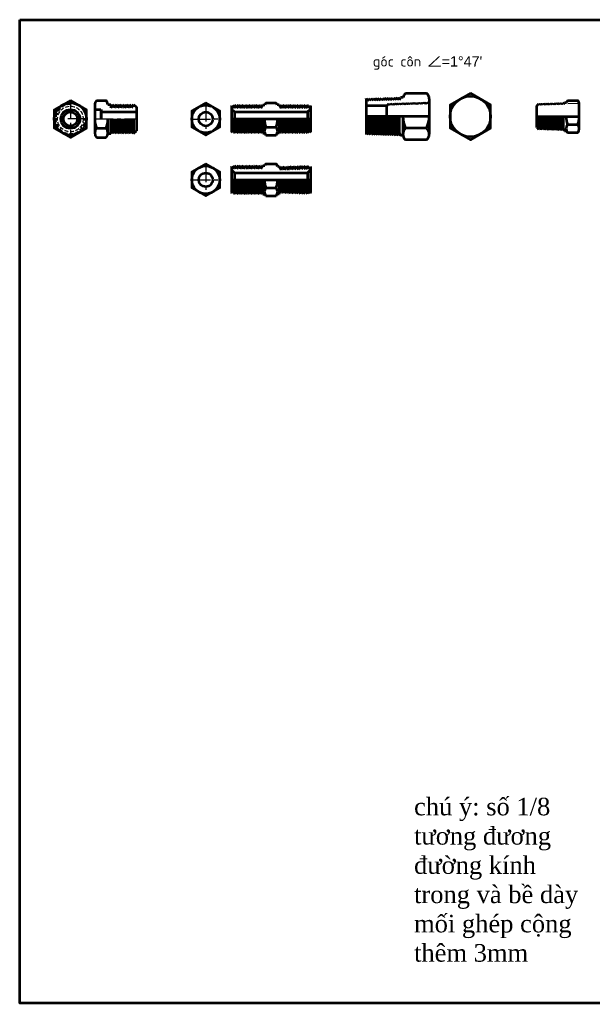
# Model space of a CAD drawing. Header units: millimetres. Extents: x -11382 to 23553, y -372 to 10786.
# Drawn here: x 13218.7 to 13414.8, y 4640.9 to 4977.2 of the extents above; entities that cross this region are included whole.
import ezdxf

# ---------------------------------------------------------------- set-up
doc = ezdxf.new("R2010")
doc.units = ezdxf.units.MM
doc.header["$LTSCALE"] = 0.2
doc.linetypes.add('CENTER', pattern=[50.8, 31.75, -6.35, 6.35, -6.35])
doc.linetypes.add('HIDDEN', pattern=[9.525, 6.35, -3.175])
for name, color, linetype, lineweight in [('đướng nét đứt', 4, 'HIDDEN', 20), ('đường bao thấy', 7, 'Continuous', 40), ('đường nét tâm', 137, 'CENTER', 15)]:
    doc.layers.add(name, color=color, linetype=linetype, lineweight=lineweight)
doc.styles.get("Standard").update_dxf_attribs({"font": 'arial.ttf', "height": 3.5})

msp = doc.modelspace()

# ---------------------------------------------------------------- linework, layer by layer
at = {"layer": 'đướng nét đứt'}
msp.add_circle((13235.991, 4943.214), 4.4, dxfattribs=at)
msp.add_arc((13235.991, 4943.214), 4.952, 90, 0, dxfattribs=at)
at = {"layer": 'đường bao thấy'}
for p, q in [((13244.903, 4949.564), (13248.211, 4949.564)), ((13337.049, 4950.072), (13337.11, 4950.198)), ((13337.049, 4950.072), (13337.049, 4938.053)), ((13337.523, 4949.46), (13337.11, 4950.198)), ((13337.523, 4949.46), (13337.89, 4950.222)), ((13338.304, 4949.485), (13337.89, 4950.222)), ((13338.304, 4949.485), (13338.671, 4950.246)), ((13339.084, 4949.509), (13338.671, 4950.246)), ((13339.084, 4949.509), (13339.451, 4950.271)), ((13339.865, 4949.533), (13339.451, 4950.271)), ((13339.865, 4949.533), (13340.232, 4950.295)), ((13340.645, 4949.558), (13340.232, 4950.295)), ((13340.645, 4949.558), (13341.012, 4950.319)), ((13341.426, 4949.582), (13341.012, 4950.319)), ((13341.426, 4949.582), (13341.793, 4950.344)), ((13342.206, 4949.606), (13341.793, 4950.344)), ((13342.206, 4949.606), (13342.573, 4950.368)), ((13342.573, 4950.368), (13342.987, 4949.63)), ((13342.987, 4949.63), (13343.354, 4950.392)), ((13343.767, 4949.655), (13343.354, 4950.392)), ((13343.767, 4949.655), (13344.134, 4950.417)), ((13344.548, 4949.679), (13344.134, 4950.417)), ((13344.548, 4949.679), (13344.915, 4950.441)), ((13345.328, 4949.703), (13344.915, 4950.441)), ((13345.328, 4949.703), (13345.695, 4950.465)), ((13346.109, 4949.728), (13345.695, 4950.465)), ((13346.109, 4949.728), (13346.476, 4950.489)), ((13346.889, 4949.752), (13346.476, 4950.489)), ((13346.889, 4949.752), (13347.256, 4950.514)), ((13347.67, 4949.776), (13347.256, 4950.514)), ((13347.67, 4949.776), (13348.036, 4950.538)), ((13348.45, 4949.801), (13348.036, 4950.538)), ((13348.45, 4949.801), (13348.817, 4950.562)), ((13349.698, 4950.562), (13348.817, 4950.562)), ((13350.587, 4952.062), (13357.712, 4952.062)), ((13358.649, 4950.062), (13358.649, 4938.062)), ((13405.89, 4949.54), (13409.496, 4949.54)), ((13244.307, 4947.976), (13244.307, 4938.451)), ((13244.307, 4946.464), (13246.357, 4946.464)), ((13246.357, 4946.464), (13246.557, 4946.264)), ((13246.357, 4946.464), (13246.357, 4943.214)), ((13246.557, 4946.264), (13246.557, 4943.214)), ((13248.807, 4948.214), (13249.807, 4948.214)), ((13248.807, 4948.214), (13249.807, 4948.214)), ((13249.807, 4948.214), (13249.807, 4947.074)), ((13249.807, 4947.074), (13250.4, 4948.214)), ((13250.993, 4947.074), (13250.4, 4948.214)), ((13250.993, 4947.074), (13251.587, 4948.214)), ((13252.18, 4947.074), (13251.587, 4948.214)), ((13252.18, 4947.074), (13252.773, 4948.214)), ((13253.366, 4947.074), (13252.773, 4948.214)), ((13253.366, 4947.074), (13253.959, 4948.214)), ((13254.553, 4947.074), (13253.959, 4948.214)), ((13254.553, 4947.074), (13255.146, 4948.214)), ((13255.739, 4947.074), (13255.146, 4948.214)), ((13255.739, 4947.074), (13256.332, 4948.214)), ((13256.925, 4947.074), (13256.332, 4948.214)), ((13256.925, 4947.074), (13257.519, 4948.214)), ((13257.519, 4948.214), (13257.607, 4948.214)), ((13257.607, 4948.214), (13258.607, 4947.214)), ((13258.607, 4947.214), (13258.607, 4939.214)), ((13291.068, 4947.564), (13291.225, 4947.721)), ((13291.068, 4947.564), (13291.068, 4938.864)), ((13292.068, 4945.614), (13291.068, 4946.614)), ((13291.64, 4946.924), (13291.225, 4947.721)), ((13291.64, 4946.924), (13292.233, 4948.064)), ((13292.827, 4946.924), (13292.233, 4948.064)), ((13292.827, 4946.924), (13293.42, 4948.064)), ((13294.013, 4946.924), (13293.42, 4948.064)), ((13294.013, 4946.924), (13294.606, 4948.064)), ((13295.199, 4946.924), (13294.606, 4948.064)), ((13295.199, 4946.924), (13295.793, 4948.064)), ((13296.386, 4946.924), (13295.793, 4948.064)), ((13296.386, 4946.924), (13296.979, 4948.064)), ((13297.572, 4946.924), (13296.979, 4948.064)), ((13297.572, 4946.924), (13298.165, 4948.064)), ((13298.759, 4946.924), (13298.165, 4948.064)), ((13298.759, 4946.924), (13299.352, 4948.064)), ((13299.945, 4946.924), (13299.352, 4948.064)), ((13299.945, 4946.924), (13300.538, 4948.064)), ((13301.132, 4946.924), (13300.538, 4948.064)), ((13301.132, 4946.924), (13301.725, 4948.064)), ((13301.725, 4948.064), (13302.435, 4948.064)), ((13302.765, 4948.714), (13306.371, 4948.714)), ((13307.411, 4948.064), (13306.701, 4948.064)), ((13308.004, 4946.924), (13307.411, 4948.064)), ((13308.004, 4946.924), (13308.598, 4948.064)), ((13309.191, 4946.924), (13308.598, 4948.064)), ((13309.191, 4946.924), (13309.784, 4948.064)), ((13310.377, 4946.924), (13309.784, 4948.064)), ((13310.377, 4946.924), (13310.97, 4948.064)), ((13311.564, 4946.924), (13310.97, 4948.064)), ((13311.564, 4946.924), (13312.157, 4948.064)), ((13312.75, 4946.924), (13312.157, 4948.064)), ((13312.75, 4946.924), (13313.343, 4948.064)), ((13313.936, 4946.924), (13313.343, 4948.064)), ((13313.936, 4946.924), (13314.53, 4948.064)), ((13315.123, 4946.924), (13314.53, 4948.064)), ((13315.123, 4946.924), (13315.716, 4948.064)), ((13316.309, 4946.924), (13315.716, 4948.064)), ((13316.309, 4946.924), (13316.902, 4948.064)), ((13317.496, 4946.924), (13316.902, 4948.064)), ((13317.068, 4945.614), (13318.068, 4946.614)), ((13317.496, 4946.924), (13317.911, 4947.721)), ((13317.911, 4947.721), (13318.068, 4947.564)), ((13318.068, 4947.564), (13318.068, 4938.864)), ((13344.049, 4947.712), (13337.049, 4947.712)), ((13344.049, 4947.712), (13344.491, 4948.028)), ((13344.049, 4947.712), (13344.049, 4944.062)), ((13344.491, 4948.028), (13344.687, 4948.435)), ((13344.907, 4948.041), (13344.687, 4948.435)), ((13344.907, 4948.041), (13345.103, 4948.448)), ((13345.324, 4948.054), (13345.103, 4948.448)), ((13345.324, 4948.054), (13345.519, 4948.461)), ((13345.74, 4948.067), (13345.519, 4948.461)), ((13345.74, 4948.067), (13345.936, 4948.474)), ((13346.156, 4948.08), (13345.936, 4948.474)), ((13346.156, 4948.08), (13346.352, 4948.487)), ((13346.572, 4948.093), (13346.352, 4948.487)), ((13346.572, 4948.093), (13346.768, 4948.499)), ((13346.989, 4948.106), (13346.768, 4948.499)), ((13346.989, 4948.106), (13347.184, 4948.512)), ((13347.405, 4948.119), (13347.184, 4948.512)), ((13347.405, 4948.119), (13347.601, 4948.525)), ((13347.821, 4948.132), (13347.601, 4948.525)), ((13347.821, 4948.132), (13348.017, 4948.538)), ((13348.237, 4948.145), (13348.017, 4948.538)), ((13348.237, 4948.145), (13348.433, 4948.551)), ((13348.654, 4948.158), (13348.433, 4948.551)), ((13348.654, 4948.158), (13348.849, 4948.564)), ((13349.07, 4948.171), (13348.849, 4948.564)), ((13349.07, 4948.171), (13349.266, 4948.577)), ((13349.486, 4948.184), (13349.266, 4948.577)), ((13349.486, 4948.184), (13349.682, 4948.59)), ((13349.902, 4948.197), (13349.682, 4948.59)), ((13349.902, 4948.197), (13350.098, 4948.603)), ((13350.319, 4948.21), (13350.098, 4948.603)), ((13350.319, 4948.21), (13350.514, 4948.616)), ((13350.735, 4948.223), (13350.514, 4948.616)), ((13350.735, 4948.223), (13350.931, 4948.629)), ((13351.151, 4948.236), (13350.931, 4948.629)), ((13351.151, 4948.236), (13351.347, 4948.642)), ((13351.567, 4948.249), (13351.347, 4948.642)), ((13351.567, 4948.249), (13351.763, 4948.655)), ((13351.984, 4948.262), (13351.763, 4948.655)), ((13351.984, 4948.262), (13352.179, 4948.668)), ((13352.4, 4948.275), (13352.179, 4948.668)), ((13352.4, 4948.275), (13352.596, 4948.681)), ((13352.816, 4948.288), (13352.596, 4948.681)), ((13352.816, 4948.288), (13353.012, 4948.694)), ((13353.232, 4948.301), (13353.012, 4948.694)), ((13353.232, 4948.301), (13353.428, 4948.707)), ((13353.649, 4948.314), (13353.428, 4948.707)), ((13353.649, 4948.314), (13353.844, 4948.72)), ((13354.065, 4948.326), (13353.844, 4948.72)), ((13354.065, 4948.326), (13354.261, 4948.733)), ((13354.481, 4948.339), (13354.261, 4948.733)), ((13354.481, 4948.339), (13354.677, 4948.746)), ((13354.897, 4948.352), (13354.677, 4948.746)), ((13354.897, 4948.352), (13355.093, 4948.759)), ((13355.314, 4948.365), (13355.093, 4948.759)), ((13355.314, 4948.365), (13355.509, 4948.772)), ((13355.73, 4948.378), (13355.509, 4948.772)), ((13355.73, 4948.378), (13355.926, 4948.785)), ((13356.146, 4948.391), (13355.926, 4948.785)), ((13356.146, 4948.391), (13356.342, 4948.798)), ((13356.562, 4948.404), (13356.342, 4948.798)), ((13356.562, 4948.404), (13356.758, 4948.811)), ((13356.979, 4948.417), (13356.758, 4948.811)), ((13356.979, 4948.417), (13357.174, 4948.823)), ((13357.395, 4948.43), (13357.174, 4948.823)), ((13357.395, 4948.43), (13357.591, 4948.836)), ((13357.811, 4948.443), (13357.591, 4948.836)), ((13357.811, 4948.443), (13358.007, 4948.849)), ((13358.227, 4948.456), (13358.007, 4948.849)), ((13358.227, 4948.456), (13358.423, 4948.862)), ((13358.644, 4948.469), (13358.423, 4948.862)), ((13358.649, 4948.662), (13358.649, 4939.462)), ((13395.443, 4947.762), (13395.785, 4948.006)), ((13395.443, 4940.319), (13395.443, 4947.762)), ((13395.785, 4948.006), (13395.981, 4948.412)), ((13396.201, 4948.019), (13395.981, 4948.412)), ((13396.201, 4948.019), (13396.397, 4948.425)), ((13396.617, 4948.032), (13396.397, 4948.425)), ((13396.617, 4948.032), (13396.813, 4948.438)), ((13397.034, 4948.045), (13396.813, 4948.438)), ((13397.034, 4948.045), (13397.229, 4948.451)), ((13397.45, 4948.058), (13397.229, 4948.451)), ((13397.45, 4948.058), (13397.646, 4948.464)), ((13397.866, 4948.071), (13397.646, 4948.464)), ((13397.866, 4948.071), (13398.062, 4948.477)), ((13398.282, 4948.084), (13398.062, 4948.477)), ((13398.282, 4948.084), (13398.478, 4948.49)), ((13398.699, 4948.097), (13398.478, 4948.49)), ((13398.699, 4948.097), (13398.894, 4948.503)), ((13399.115, 4948.11), (13398.894, 4948.503)), ((13399.115, 4948.11), (13399.311, 4948.516)), ((13399.531, 4948.123), (13399.311, 4948.516)), ((13399.531, 4948.123), (13399.727, 4948.529)), ((13399.947, 4948.136), (13399.727, 4948.529)), ((13399.947, 4948.136), (13400.143, 4948.542)), ((13400.364, 4948.149), (13400.143, 4948.542)), ((13400.364, 4948.149), (13400.559, 4948.555)), ((13400.78, 4948.162), (13400.559, 4948.555)), ((13400.78, 4948.162), (13400.976, 4948.568)), ((13401.196, 4948.175), (13400.976, 4948.568)), ((13401.196, 4948.175), (13401.392, 4948.581)), ((13401.612, 4948.188), (13401.392, 4948.581)), ((13401.612, 4948.188), (13401.808, 4948.594)), ((13402.029, 4948.2), (13401.808, 4948.594)), ((13402.029, 4948.2), (13402.224, 4948.607)), ((13402.445, 4948.213), (13402.224, 4948.607)), ((13402.445, 4948.213), (13402.641, 4948.62)), ((13402.861, 4948.226), (13402.641, 4948.62)), ((13402.861, 4948.226), (13403.057, 4948.633)), ((13403.277, 4948.239), (13403.057, 4948.633)), ((13403.277, 4948.239), (13403.473, 4948.646)), ((13403.694, 4948.252), (13403.473, 4948.646)), ((13403.694, 4948.252), (13403.889, 4948.659)), ((13404.11, 4948.265), (13403.889, 4948.659)), ((13404.11, 4948.265), (13404.306, 4948.672)), ((13404.526, 4948.278), (13404.306, 4948.672)), ((13404.526, 4948.278), (13404.85, 4948.89)), ((13404.85, 4948.89), (13405.56, 4948.89)), ((13409.941, 4939.914), (13409.937, 4948.447)), ((13246.557, 4945.614), (13258.607, 4945.614)), ((13248.807, 4943.214), (13248.807, 4938.214)), ((13249.807, 4943.214), (13249.807, 4938.214)), ((13250.4, 4943.214), (13250.4, 4938.214)), ((13250.993, 4943.214), (13250.993, 4939.353)), ((13251.587, 4943.214), (13251.587, 4938.214)), ((13252.18, 4943.214), (13252.18, 4939.353)), ((13252.773, 4943.214), (13252.773, 4938.214)), ((13253.366, 4943.214), (13253.366, 4939.353)), ((13253.959, 4943.214), (13253.959, 4938.214)), ((13254.553, 4943.214), (13254.553, 4939.353)), ((13255.146, 4943.214), (13255.146, 4938.214)), ((13255.739, 4943.214), (13255.739, 4939.353)), ((13256.332, 4943.214), (13256.332, 4938.214)), ((13256.925, 4943.214), (13256.925, 4939.353)), ((13257.519, 4943.214), (13257.519, 4938.214)), ((13257.607, 4943.214), (13257.607, 4938.214)), ((13291.068, 4943.214), (13318.068, 4943.214)), ((13291.225, 4943.214), (13291.225, 4938.706)), ((13291.64, 4943.214), (13291.64, 4939.503)), ((13292.068, 4945.614), (13317.068, 4945.614)), ((13292.068, 4945.614), (13292.068, 4943.214)), ((13292.233, 4943.214), (13292.233, 4938.364)), ((13292.827, 4943.214), (13292.827, 4939.503)), ((13292.827, 4943.214), (13292.827, 4939.503)), ((13293.42, 4943.214), (13293.42, 4938.364)), ((13294.013, 4943.214), (13294.013, 4939.503)), ((13294.606, 4943.214), (13294.606, 4938.364)), ((13295.199, 4943.214), (13295.199, 4939.503)), ((13295.199, 4943.214), (13295.199, 4939.503)), ((13295.793, 4943.214), (13295.793, 4938.364)), ((13296.386, 4943.214), (13296.386, 4939.503)), ((13296.979, 4943.214), (13296.979, 4938.364)), ((13297.572, 4943.214), (13297.572, 4939.503)), ((13297.572, 4943.214), (13297.572, 4939.503)), ((13298.165, 4943.214), (13298.165, 4938.364)), ((13298.759, 4943.214), (13298.759, 4939.503)), ((13299.352, 4943.214), (13299.352, 4938.364)), ((13299.945, 4943.214), (13299.945, 4939.503)), ((13299.945, 4943.214), (13299.945, 4939.503)), ((13300.538, 4943.214), (13300.538, 4938.364)), ((13301.132, 4943.214), (13301.132, 4939.503)), ((13301.725, 4943.214), (13301.725, 4938.364)), ((13307.411, 4943.214), (13307.411, 4938.364)), ((13308.004, 4943.214), (13308.004, 4939.503)), ((13308.598, 4943.214), (13308.598, 4938.364)), ((13309.191, 4943.214), (13309.191, 4939.503)), ((13309.191, 4943.214), (13309.191, 4939.503)), ((13309.784, 4943.214), (13309.784, 4938.364)), ((13310.377, 4943.214), (13310.377, 4939.503)), ((13310.97, 4943.214), (13310.97, 4938.364)), ((13311.564, 4943.214), (13311.564, 4939.503)), ((13311.564, 4943.214), (13311.564, 4939.503)), ((13312.157, 4943.214), (13312.157, 4938.364)), ((13312.75, 4943.214), (13312.75, 4939.503)), ((13313.343, 4943.214), (13313.343, 4938.364)), ((13313.936, 4943.214), (13313.936, 4939.503)), ((13313.936, 4943.214), (13313.936, 4939.503)), ((13314.53, 4943.214), (13314.53, 4938.364)), ((13315.123, 4943.214), (13315.123, 4939.503)), ((13315.716, 4943.214), (13315.716, 4938.364)), ((13316.309, 4943.214), (13316.309, 4939.503)), ((13316.309, 4943.214), (13316.309, 4939.503)), ((13316.902, 4943.214), (13316.902, 4938.364)), ((13317.068, 4945.614), (13317.068, 4943.214)), ((13317.496, 4943.214), (13317.496, 4939.503)), ((13317.911, 4943.214), (13317.911, 4938.706)), ((13358.649, 4944.062), (13337.049, 4944.062)), ((13337.523, 4938.664), (13337.523, 4944.062)), ((13337.89, 4937.903), (13337.89, 4944.062)), ((13338.304, 4938.64), (13338.304, 4944.062)), ((13338.304, 4938.64), (13338.304, 4944.038)), ((13338.671, 4937.878), (13338.671, 4944.038)), ((13339.084, 4938.616), (13339.084, 4944.038)), ((13339.084, 4938.616), (13339.084, 4944.014)), ((13339.451, 4937.854), (13339.451, 4944.014)), ((13339.865, 4938.591), (13339.865, 4944.014)), ((13339.865, 4938.591), (13339.865, 4943.989)), ((13340.232, 4937.83), (13340.232, 4944.062)), ((13340.645, 4938.567), (13340.645, 4944.062)), ((13340.645, 4938.567), (13340.645, 4944.062)), ((13341.012, 4937.805), (13341.012, 4944.062)), ((13341.426, 4938.543), (13341.426, 4944.062)), ((13341.426, 4938.543), (13341.426, 4944.062)), ((13341.793, 4937.781), (13341.793, 4944.062)), ((13342.206, 4938.519), (13342.206, 4944.062)), ((13342.206, 4938.519), (13342.206, 4944.062)), ((13342.573, 4937.757), (13342.573, 4944.062)), ((13342.987, 4938.494), (13342.987, 4944.062)), ((13342.987, 4938.664), (13342.987, 4944.062)), ((13343.354, 4937.903), (13343.354, 4944.062)), ((13343.767, 4938.64), (13343.767, 4944.062)), ((13343.767, 4938.47), (13343.767, 4944.062)), ((13344.134, 4937.708), (13344.134, 4944.062)), ((13344.548, 4938.446), (13344.548, 4944.062)), ((13344.548, 4938.446), (13344.548, 4944.062)), ((13344.915, 4937.684), (13344.915, 4944.062)), ((13345.328, 4938.421), (13345.328, 4944.062)), ((13345.328, 4938.421), (13345.328, 4944.062)), ((13345.695, 4937.66), (13345.695, 4944.062)), ((13346.109, 4938.397), (13346.109, 4944.062)), ((13346.109, 4938.397), (13346.109, 4944.062)), ((13346.476, 4937.635), (13346.476, 4944.062)), ((13346.889, 4938.373), (13346.889, 4944.062)), ((13346.889, 4938.373), (13346.889, 4944.062)), ((13347.256, 4937.611), (13347.256, 4944.062)), ((13347.67, 4938.348), (13347.67, 4944.062)), ((13347.67, 4938.348), (13347.67, 4944.062)), ((13348.036, 4937.587), (13348.036, 4944.062)), ((13348.45, 4938.324), (13348.45, 4944.062)), ((13349.649, 4944.062), (13349.649, 4937.562)), ((13395.443, 4944.04), (13409.943, 4944.04)), ((13395.981, 4939.668), (13395.981, 4944.04)), ((13396.201, 4940.061), (13396.201, 4944.04)), ((13396.397, 4939.655), (13396.397, 4944.04)), ((13396.813, 4939.642), (13396.813, 4944.04)), ((13397.034, 4940.035), (13397.034, 4944.04)), ((13397.229, 4939.629), (13397.229, 4944.04)), ((13397.646, 4939.616), (13397.646, 4944.04)), ((13397.866, 4940.009), (13397.866, 4944.04)), ((13398.062, 4939.603), (13398.062, 4944.04)), ((13398.478, 4939.59), (13398.478, 4944.04)), ((13398.699, 4939.983), (13398.699, 4944.04)), ((13398.894, 4939.577), (13398.894, 4944.04)), ((13399.311, 4939.564), (13399.311, 4944.04)), ((13399.531, 4939.957), (13399.531, 4944.04)), ((13399.727, 4939.551), (13399.727, 4944.04)), ((13400.143, 4939.538), (13400.143, 4944.04)), ((13400.364, 4939.931), (13400.364, 4944.04)), ((13400.559, 4939.525), (13400.559, 4944.04)), ((13400.976, 4939.512), (13400.976, 4944.04)), ((13401.196, 4939.906), (13401.196, 4944.04)), ((13401.392, 4939.499), (13401.392, 4944.04)), ((13401.808, 4939.486), (13401.808, 4944.04)), ((13402.029, 4939.88), (13402.029, 4944.04)), ((13402.224, 4939.473), (13402.224, 4944.04)), ((13402.641, 4939.46), (13402.641, 4944.04)), ((13402.861, 4939.854), (13402.861, 4944.04)), ((13403.057, 4939.447), (13403.057, 4944.04)), ((13403.473, 4939.434), (13403.473, 4944.04)), ((13403.694, 4939.828), (13403.694, 4944.04)), ((13403.889, 4939.421), (13403.889, 4944.04)), ((13404.306, 4939.409), (13404.306, 4944.04)), ((13404.526, 4939.802), (13404.526, 4944.04)), ((13244.903, 4940.039), (13248.211, 4940.039)), ((13291.64, 4939.503), (13291.225, 4938.706)), ((13291.64, 4939.503), (13292.233, 4938.364)), ((13292.827, 4939.503), (13292.233, 4938.364)), ((13292.827, 4939.503), (13293.42, 4938.364)), ((13294.013, 4939.503), (13293.42, 4938.364)), ((13294.013, 4939.503), (13294.606, 4938.364)), ((13295.199, 4939.503), (13294.606, 4938.364)), ((13295.199, 4939.503), (13295.793, 4938.364)), ((13296.386, 4939.503), (13295.793, 4938.364)), ((13296.386, 4939.503), (13296.979, 4938.364)), ((13297.572, 4939.503), (13296.979, 4938.364)), ((13297.572, 4939.503), (13298.165, 4938.364)), ((13298.759, 4939.503), (13298.165, 4938.364)), ((13298.759, 4939.503), (13299.352, 4938.364)), ((13299.945, 4939.503), (13299.352, 4938.364)), ((13299.945, 4939.503), (13300.538, 4938.364)), ((13301.132, 4939.503), (13300.538, 4938.364)), ((13301.132, 4939.503), (13301.725, 4938.364)), ((13302.765, 4940.464), (13306.371, 4940.464)), ((13308.004, 4939.503), (13307.411, 4938.364)), ((13308.004, 4939.503), (13308.598, 4938.364)), ((13309.191, 4939.503), (13308.598, 4938.364)), ((13309.191, 4939.503), (13309.784, 4938.364)), ((13310.377, 4939.503), (13309.784, 4938.364)), ((13310.377, 4939.503), (13310.97, 4938.364)), ((13311.564, 4939.503), (13310.97, 4938.364)), ((13311.564, 4939.503), (13312.157, 4938.364)), ((13312.75, 4939.503), (13312.157, 4938.364)), ((13312.75, 4939.503), (13313.343, 4938.364)), ((13313.936, 4939.503), (13313.343, 4938.364)), ((13313.936, 4939.503), (13314.53, 4938.364)), ((13315.123, 4939.503), (13314.53, 4938.364)), ((13315.123, 4939.503), (13315.716, 4938.364)), ((13316.309, 4939.503), (13315.716, 4938.364)), ((13316.309, 4939.503), (13316.902, 4938.364)), ((13317.496, 4939.503), (13316.902, 4938.364)), ((13317.496, 4939.503), (13317.911, 4938.706)), ((13357.712, 4940.062), (13350.587, 4940.062)), ((13395.443, 4940.319), (13395.785, 4940.074)), ((13395.785, 4940.074), (13395.981, 4939.668)), ((13396.201, 4940.061), (13395.981, 4939.668)), ((13396.201, 4940.061), (13396.397, 4939.655)), ((13396.617, 4940.048), (13396.397, 4939.655)), ((13396.617, 4940.048), (13396.813, 4939.642)), ((13397.034, 4940.035), (13396.813, 4939.642)), ((13397.034, 4940.035), (13397.229, 4939.629)), ((13397.45, 4940.022), (13397.229, 4939.629)), ((13397.45, 4940.022), (13397.646, 4939.616)), ((13397.866, 4940.009), (13397.646, 4939.616)), ((13397.866, 4940.009), (13398.062, 4939.603)), ((13398.282, 4939.996), (13398.062, 4939.603)), ((13398.282, 4939.996), (13398.478, 4939.59)), ((13398.699, 4939.983), (13398.478, 4939.59)), ((13398.699, 4939.983), (13398.894, 4939.577)), ((13399.115, 4939.97), (13398.894, 4939.577)), ((13399.115, 4939.97), (13399.311, 4939.564)), ((13399.531, 4939.957), (13399.311, 4939.564)), ((13399.531, 4939.957), (13399.727, 4939.551)), ((13399.947, 4939.944), (13399.727, 4939.551)), ((13399.947, 4939.944), (13400.143, 4939.538)), ((13400.364, 4939.931), (13400.143, 4939.538)), ((13400.364, 4939.931), (13400.559, 4939.525)), ((13400.78, 4939.918), (13400.559, 4939.525)), ((13400.78, 4939.918), (13400.976, 4939.512)), ((13401.196, 4939.906), (13400.976, 4939.512)), ((13401.196, 4939.906), (13401.392, 4939.499)), ((13401.612, 4939.893), (13401.392, 4939.499)), ((13401.612, 4939.893), (13401.808, 4939.486)), ((13402.029, 4939.88), (13401.808, 4939.486)), ((13402.029, 4939.88), (13402.224, 4939.473)), ((13402.445, 4939.867), (13402.224, 4939.473)), ((13402.445, 4939.867), (13402.641, 4939.46)), ((13402.861, 4939.854), (13402.641, 4939.46)), ((13402.861, 4939.854), (13403.057, 4939.447)), ((13403.277, 4939.841), (13403.057, 4939.447)), ((13403.277, 4939.841), (13403.473, 4939.434)), ((13403.694, 4939.828), (13403.473, 4939.434)), ((13403.694, 4939.828), (13403.889, 4939.421)), ((13404.11, 4939.815), (13403.889, 4939.421)), ((13404.11, 4939.815), (13404.306, 4939.409)), ((13404.526, 4939.802), (13404.306, 4939.409)), ((13404.526, 4939.802), (13404.85, 4939.19)), ((13405.89, 4941.29), (13409.496, 4941.29)), ((13244.903, 4936.864), (13248.211, 4936.864)), ((13248.807, 4938.214), (13249.807, 4938.214)), ((13249.807, 4939.353), (13250.4, 4938.214)), ((13250.993, 4939.353), (13250.4, 4938.214)), ((13250.993, 4939.353), (13251.587, 4938.214)), ((13252.18, 4939.353), (13251.587, 4938.214)), ((13252.18, 4939.353), (13252.773, 4938.214)), ((13253.366, 4939.353), (13252.773, 4938.214)), ((13253.366, 4939.353), (13253.959, 4938.214)), ((13254.553, 4939.353), (13253.959, 4938.214)), ((13254.553, 4939.353), (13255.146, 4938.214)), ((13255.739, 4939.353), (13255.146, 4938.214)), ((13255.739, 4939.353), (13256.332, 4938.214)), ((13256.925, 4939.353), (13256.332, 4938.214)), ((13256.925, 4939.353), (13257.519, 4938.214)), ((13257.519, 4938.214), (13257.607, 4938.214)), ((13257.607, 4938.214), (13258.607, 4939.214)), ((13291.068, 4938.864), (13291.225, 4938.706)), ((13301.725, 4938.364), (13302.435, 4938.364)), ((13302.765, 4937.714), (13306.371, 4937.714)), ((13307.411, 4938.364), (13306.701, 4938.364)), ((13317.911, 4938.706), (13318.068, 4938.864)), ((13337.049, 4938.053), (13337.11, 4937.927)), ((13337.523, 4938.664), (13337.11, 4937.927)), ((13337.523, 4938.664), (13337.89, 4937.903)), ((13338.304, 4938.64), (13337.89, 4937.903)), ((13338.304, 4938.64), (13338.671, 4937.878)), ((13339.084, 4938.616), (13338.671, 4937.878)), ((13339.084, 4938.616), (13339.451, 4937.854)), ((13339.865, 4938.591), (13339.451, 4937.854)), ((13339.865, 4938.591), (13340.232, 4937.83)), ((13340.645, 4938.567), (13340.232, 4937.83)), ((13340.645, 4938.567), (13341.012, 4937.805)), ((13341.426, 4938.543), (13341.012, 4937.805)), ((13341.426, 4938.543), (13341.793, 4937.781)), ((13342.206, 4938.519), (13341.793, 4937.781)), ((13342.206, 4938.519), (13342.573, 4937.757)), ((13342.573, 4937.757), (13342.987, 4938.494)), ((13342.987, 4938.494), (13343.354, 4937.732)), ((13343.767, 4938.47), (13343.354, 4937.732)), ((13343.767, 4938.47), (13344.134, 4937.708)), ((13344.548, 4938.446), (13344.134, 4937.708)), ((13344.548, 4938.446), (13344.915, 4937.684)), ((13345.328, 4938.421), (13344.915, 4937.684)), ((13345.328, 4938.421), (13345.695, 4937.66)), ((13346.109, 4938.397), (13345.695, 4937.66)), ((13346.109, 4938.397), (13346.476, 4937.635)), ((13346.889, 4938.373), (13346.476, 4937.635)), ((13346.889, 4938.373), (13347.256, 4937.611)), ((13347.67, 4938.348), (13347.256, 4937.611)), ((13347.67, 4938.348), (13348.036, 4937.587)), ((13348.45, 4938.324), (13348.036, 4937.587)), ((13348.45, 4938.324), (13348.817, 4937.562)), ((13349.649, 4937.562), (13348.817, 4937.562)), ((13349.649, 4937.562), (13348.817, 4937.562)), ((13404.85, 4939.19), (13405.56, 4939.19)), ((13405.89, 4938.54), (13409.496, 4938.54)), ((13357.712, 4936.062), (13350.587, 4936.062)), ((13291.068, 4926.766), (13291.225, 4926.924)), ((13291.068, 4926.766), (13291.068, 4918.066)), ((13291.64, 4926.127), (13291.225, 4926.924)), ((13291.64, 4926.127), (13292.233, 4927.266)), ((13292.827, 4926.127), (13292.233, 4927.266)), ((13292.827, 4926.127), (13293.42, 4927.266)), ((13294.013, 4926.127), (13293.42, 4927.266)), ((13294.013, 4926.127), (13294.606, 4927.266)), ((13295.199, 4926.127), (13294.606, 4927.266)), ((13295.199, 4926.127), (13295.793, 4927.266)), ((13296.386, 4926.127), (13295.793, 4927.266)), ((13296.386, 4926.127), (13296.979, 4927.266)), ((13297.572, 4926.127), (13296.979, 4927.266)), ((13297.572, 4926.127), (13298.165, 4927.266)), ((13298.759, 4926.127), (13298.165, 4927.266)), ((13298.759, 4926.127), (13299.352, 4927.266)), ((13299.945, 4926.127), (13299.352, 4927.266)), ((13299.945, 4926.127), (13300.538, 4927.266)), ((13301.132, 4926.127), (13300.538, 4927.266)), ((13301.132, 4926.127), (13301.725, 4927.266)), ((13301.725, 4927.266), (13302.435, 4927.266)), ((13302.765, 4927.916), (13306.371, 4927.916)), ((13307.401, 4926.934), (13306.783, 4926.934)), ((13308.029, 4925.814), (13307.401, 4926.934)), ((13308.029, 4925.814), (13308.587, 4926.971)), ((13309.215, 4925.851), (13308.587, 4926.971)), ((13309.215, 4925.851), (13309.772, 4927.008)), ((13310.401, 4925.888), (13309.772, 4927.008)), ((13310.401, 4925.888), (13310.958, 4927.045)), ((13311.587, 4925.925), (13310.958, 4927.045)), ((13311.587, 4925.925), (13312.144, 4927.082)), ((13312.772, 4925.962), (13312.144, 4927.082)), ((13312.772, 4925.962), (13313.33, 4927.119)), ((13313.958, 4925.999), (13313.33, 4927.119)), ((13313.958, 4925.999), (13314.516, 4927.156)), ((13315.144, 4926.035), (13314.516, 4927.156)), ((13315.144, 4926.035), (13315.702, 4927.193)), ((13316.33, 4926.072), (13315.702, 4927.193)), ((13316.33, 4926.072), (13316.887, 4927.23)), ((13317.516, 4926.109), (13316.887, 4927.23)), ((13317.516, 4926.109), (13317.906, 4926.919)), ((13317.906, 4926.919), (13318.068, 4926.766)), ((13318.068, 4926.766), (13318.068, 4918.066)), ((13292.068, 4924.816), (13291.068, 4925.816)), ((13292.068, 4924.816), (13317.068, 4924.816)), ((13292.068, 4924.816), (13292.068, 4922.416)), ((13317.068, 4924.816), (13318.068, 4925.816)), ((13317.068, 4924.816), (13317.068, 4922.416)), ((13291.068, 4922.416), (13318.068, 4922.416)), ((13291.225, 4922.416), (13291.225, 4917.909)), ((13291.64, 4922.416), (13291.64, 4918.706)), ((13292.233, 4922.416), (13292.233, 4917.566)), ((13292.827, 4922.416), (13292.827, 4918.706)), ((13292.827, 4922.416), (13292.827, 4918.706)), ((13293.42, 4922.416), (13293.42, 4917.566)), ((13294.013, 4922.416), (13294.013, 4918.706)), ((13294.606, 4922.416), (13294.606, 4917.566)), ((13295.199, 4922.416), (13295.199, 4918.706)), ((13295.199, 4922.416), (13295.199, 4918.706)), ((13295.793, 4922.416), (13295.793, 4917.566)), ((13296.386, 4922.416), (13296.386, 4918.706)), ((13296.979, 4922.416), (13296.979, 4917.566)), ((13297.572, 4922.416), (13297.572, 4918.706)), ((13297.572, 4922.416), (13297.572, 4918.706)), ((13298.165, 4922.416), (13298.165, 4917.566)), ((13298.759, 4922.416), (13298.759, 4918.706)), ((13299.352, 4922.416), (13299.352, 4917.566)), ((13299.945, 4922.416), (13299.945, 4918.706)), ((13299.945, 4922.416), (13299.945, 4918.706)), ((13300.538, 4922.416), (13300.538, 4917.566)), ((13301.132, 4922.416), (13301.132, 4918.706)), ((13301.725, 4922.416), (13301.725, 4917.566)), ((13302.765, 4919.666), (13306.371, 4919.666)), ((13307.411, 4922.416), (13307.411, 4917.566)), ((13308.029, 4919.019), (13308.029, 4922.416)), ((13308.587, 4917.861), (13308.587, 4922.416)), ((13309.215, 4918.982), (13309.215, 4922.416)), ((13309.215, 4918.982), (13309.215, 4922.416)), ((13309.772, 4917.824), (13309.772, 4922.416)), ((13310.401, 4918.945), (13310.401, 4922.416)), ((13310.958, 4917.787), (13310.958, 4922.416)), ((13311.587, 4918.908), (13311.587, 4922.416)), ((13312.144, 4917.751), (13312.144, 4922.416)), ((13312.772, 4918.871), (13312.772, 4922.416)), ((13312.772, 4918.871), (13312.772, 4922.416)), ((13313.33, 4917.714), (13313.33, 4922.416)), ((13313.958, 4918.834), (13313.958, 4922.416)), ((13313.958, 4918.834), (13313.958, 4922.416)), ((13314.516, 4917.677), (13314.516, 4922.416)), ((13315.144, 4918.797), (13315.144, 4922.416)), ((13315.702, 4917.64), (13315.702, 4922.379)), ((13316.33, 4918.76), (13316.33, 4922.416)), ((13316.887, 4917.603), (13316.887, 4922.416)), ((13317.516, 4918.723), (13317.516, 4922.416)), ((13291.068, 4918.066), (13291.225, 4917.909)), ((13291.64, 4918.706), (13291.225, 4917.909)), ((13291.64, 4918.706), (13292.233, 4917.566)), ((13292.827, 4918.706), (13292.233, 4917.566)), ((13292.827, 4918.706), (13293.42, 4917.566)), ((13294.013, 4918.706), (13293.42, 4917.566)), ((13294.013, 4918.706), (13294.606, 4917.566)), ((13295.199, 4918.706), (13294.606, 4917.566)), ((13295.199, 4918.706), (13295.793, 4917.566)), ((13296.386, 4918.706), (13295.793, 4917.566)), ((13296.386, 4918.706), (13296.979, 4917.566)), ((13297.572, 4918.706), (13296.979, 4917.566)), ((13297.572, 4918.706), (13298.165, 4917.566)), ((13298.759, 4918.706), (13298.165, 4917.566)), ((13298.759, 4918.706), (13299.352, 4917.566)), ((13299.945, 4918.706), (13299.352, 4917.566)), ((13299.945, 4918.706), (13300.538, 4917.566)), ((13301.132, 4918.706), (13300.538, 4917.566)), ((13301.132, 4918.706), (13301.725, 4917.566)), ((13301.725, 4917.566), (13302.435, 4917.566)), ((13302.765, 4916.916), (13306.371, 4916.916)), ((13307.411, 4917.566), (13306.701, 4917.566)), ((13308.029, 4919.019), (13307.401, 4917.898)), ((13308.029, 4919.019), (13308.587, 4917.861)), ((13309.215, 4918.982), (13308.587, 4917.861)), ((13309.215, 4918.982), (13309.772, 4917.824)), ((13310.401, 4918.945), (13309.772, 4917.824)), ((13310.401, 4918.945), (13310.958, 4917.787)), ((13311.587, 4918.908), (13310.958, 4917.787)), ((13311.587, 4918.908), (13312.144, 4917.751)), ((13312.772, 4918.871), (13312.144, 4917.751)), ((13312.772, 4918.871), (13313.33, 4917.714)), ((13313.958, 4918.834), (13313.33, 4917.714)), ((13313.958, 4918.834), (13314.516, 4917.677)), ((13315.144, 4918.797), (13314.516, 4917.677)), ((13315.144, 4918.797), (13315.702, 4917.64)), ((13316.33, 4918.76), (13315.702, 4917.64)), ((13316.33, 4918.76), (13316.887, 4917.603)), ((13317.516, 4918.723), (13316.887, 4917.603)), ((13317.516, 4918.723), (13317.906, 4917.914)), ((13317.906, 4917.914), (13318.068, 4918.066))]:
    msp.add_line(p, q, dxfattribs=at)
for points in [[(13218.656, 4977.165), (13659.163, 4977.165), (13659.163, 4640.92), (13218.656, 4640.92)], [(13235.991, 4949.564), (13230.492, 4946.389), (13230.492, 4940.039), (13235.991, 4936.864), (13241.491, 4940.039), (13241.491, 4946.389)], [(13372.714, 4952.062), (13365.786, 4948.062), (13365.786, 4940.062), (13372.714, 4936.062), (13379.643, 4940.062), (13379.643, 4948.062)], [(13282.283, 4948.714), (13277.52, 4945.964), (13277.52, 4940.464), (13282.283, 4937.714), (13287.046, 4940.464), (13287.046, 4945.964)], [(13282.283, 4927.916), (13277.52, 4925.166), (13277.52, 4919.666), (13282.283, 4916.916), (13287.046, 4919.666), (13287.046, 4925.166)]]:
    msp.add_lwpolyline(points, close=True, dxfattribs=at)
for centre, radius in [((13372.714, 4944.062), 6.928), ((13235.991, 4943.214), 5.499), ((13235.991, 4943.214), 3.25), ((13282.283, 4943.209), 4.763), ((13235.991, 4943.214), 2.4), ((13282.283, 4943.209), 2.405), ((13282.283, 4922.412), 4.763), ((13282.283, 4922.412), 2.405)]:
    msp.add_circle(centre, radius, dxfattribs=at)
for centre, radius, start, end in [((13246.718, 4947.976), 2.412, 138.83014, 180), ((13246.262, 4947.896), 2.565, 7.10887, 40.54829), ((13352.251, 4950.062), 2.602, 129.75895, 168.91965), ((13356.048, 4950.062), 2.602, 0, 50.24105), ((13407.791, 4948.165), 2.346, 144.11516, 161.9971), ((13407.595, 4948.165), 2.346, 3.084, 35.88484), ((13304.666, 4947.339), 2.346, 144.11516, 161.9971), ((13304.47, 4947.339), 2.346, 18.0029, 35.88484), ((13253.059, 4943.214), 8.752, 180, 201.27114), ((13240.055, 4943.214), 8.752, 338.72886, 360), ((13310.995, 4943.214), 8.677, 180, 198.47657), ((13298.141, 4943.214), 8.677, 341.52343, 0), ((13358.649, 4944.062), 9, 180, 206.3878), ((13349.649, 4944.062), 9, 333.6122, 0), ((13414.12, 4944.04), 8.677, 180, 198.47657), ((13401.266, 4944.04), 8.677, 341.52343, 0), ((13246.718, 4938.451), 2.412, 138.83014, 221.16986), ((13246.395, 4938.451), 2.412, 318.83014, 41.16986), ((13304.666, 4939.089), 2.346, 144.11516, 215.88484), ((13304.47, 4939.089), 2.346, 324.11516, 35.88484), ((13352.251, 4938.062), 2.602, 129.75895, 230.24105), ((13356.048, 4938.062), 2.602, 309.75895, 50.24105), ((13407.791, 4939.915), 2.346, 144.11516, 215.88484), ((13407.595, 4939.915), 2.346, 324.11516, 35.88484), ((13304.666, 4926.541), 2.346, 144.11516, 161.9971), ((13304.47, 4926.541), 2.346, 9.64744, 35.88484), ((13310.995, 4922.416), 8.677, 180, 198.47657), ((13304.666, 4918.291), 2.346, 144.11516, 215.88484), ((13298.141, 4922.416), 8.677, 341.52343, 0), ((13304.47, 4918.291), 2.346, 324.11516, 35.88484)]:
    msp.add_arc(centre, radius, start, end, dxfattribs=at)
at = {"layer": 'đường nét tâm'}
for p, q in [((13235.991, 4949.564), (13235.991, 4936.864)), ((13348.633, 4950.181), (13337.317, 4949.829)), ((13249.807, 4947.614), (13258.207, 4947.614)), ((13282.283, 4948.714), (13282.283, 4937.714)), ((13291.068, 4947.564), (13301.682, 4947.564)), ((13318.068, 4947.564), (13307.454, 4947.564)), ((13344.589, 4948.232), (13358.533, 4948.666)), ((13395.883, 4948.209), (13409.827, 4948.643)), ((13241.491, 4943.214), (13230.492, 4943.214)), ((13244.307, 4943.214), (13258.607, 4943.214)), ((13277.52, 4943.204), (13287.046, 4943.214)), ((13249.807, 4938.814), (13258.207, 4938.814)), ((13291.068, 4938.864), (13301.682, 4938.864)), ((13318.068, 4938.864), (13307.454, 4938.864)), ((13348.633, 4937.943), (13337.317, 4938.296)), ((13282.283, 4927.916), (13282.283, 4916.916)), ((13291.068, 4926.766), (13301.682, 4926.766)), ((13318.068, 4926.766), (13307.459, 4926.436)), ((13277.52, 4922.407), (13287.046, 4922.416)), ((13291.068, 4918.066), (13301.682, 4918.066)), ((13318.068, 4918.066), (13307.459, 4918.397))]:
    msp.add_line(p, q, dxfattribs=at)

# ---------------------------------------------------------------- texts
at = {"layer": 'đường bao thấy', "attachment_point": 1}
for s, insert, char_height, width in [("{\\fISOCPEUR|b0|i0|c0|p34;góc côn ∠}=1%%D47'", (13339.378, 4964.638), 3.5, 38.76133), ('{\\fTimes New Roman|b0|i0|c0|p18;chú ý: số 1/8 tương đương đường kính trong và bề dày mối ghép cộng thêm 3mm}', (13353.473, 4711.178), 6, 61.86046)]:
    msp.add_mtext(s, dxfattribs=dict(at, insert=insert, char_height=char_height, width=width))

doc.saveas('drawing.dxf')
